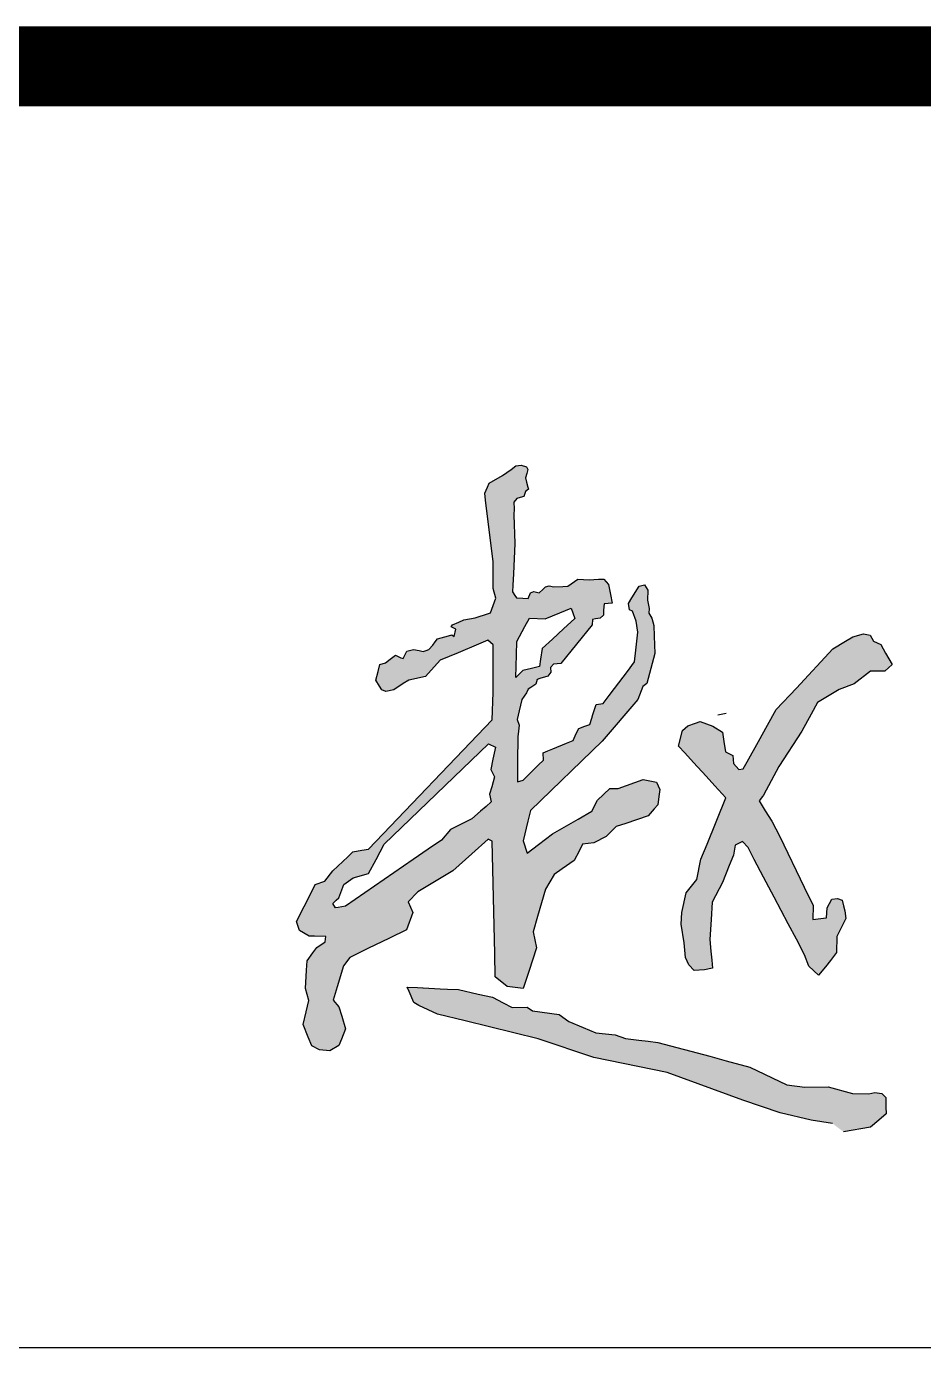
# Model space of a CAD drawing. Header units: inches. Extents: x -1293886 to -986005, y -15154 to 203628.
# Drawn here: x -1215054 to -1214494, y 134228 to 135053 of the extents above; entities that cross this region are included whole.
import ezdxf

# ---------------------------------------------------------------- set-up
doc = ezdxf.new("R2010")
doc.units = ezdxf.units.IN
doc.header["$LTSCALE"] = 100
doc.header["$MEASUREMENT"] = 0
doc.layers.get('0').update_dxf_attribs({"color": 252})
doc.layers.add('TK', color=142, linetype='Continuous')

# ---------------------------------------------------------------- blocks, each defined once
blk = doc.blocks.new('A$C05385F37')
at = {"layer": 'TK'}
for p, q in [((-8000, -26600), (-1000, -26600)), ((-1000, -26600), (-8000, -26600)), ((-8000, -26600), (-1000, -26600)), ((-8000, -26600), (-1000, -26600)), ((-8000, -26600), (-1000, -26600)), ((-8000, -26600), (-1000, -26600)), ((-8000, -27400), (-1000, -27400))]:
    blk.add_line(p, q, dxfattribs=at)
at = {"layer": 'TK', "const_width": 50}
for points in [[(-8000, -26600), (-1000, -26600)], [(-1000, -26600), (-8000, -26600)], [(-1000, -26600), (-7944, -26600)]]:
    blk.add_lwpolyline(points, dxfattribs=at)

msp = doc.modelspace()

# ---------------------------------------------------------------- hatches: boundary and pattern name
h = msp.add_hatch(color=1)
h.dxf.hatch_style = 1
h.paths.add_polyline_path([(-1214355.36, 134405.55), (-1214355.6, 134410.11), (-1214350.89, 134413.57), (-1214345.34, 134414.27), (-1214343.4, 134413.02), (-1214343.54, 134407.2), (-1214343.7, 134400.29), (-1214342.43, 134392.92), (-1214341.27, 134386.2), (-1214342.01, 134379.61), (-1214342.7, 134373.51), (-1214344.92, 134371.02), (-1214346.31, 134376.28), (-1214349.36, 134380.44), (-1214352.3, 134384.45), (-1214353.25, 134390.98), (-1214354.43, 134399.15)], flags=16)
h.paths.add_polyline_path([(-1214392.51, 134433.28), (-1214395.5, 134436.58), (-1214389.2, 134445.39), (-1214382.75, 134450.73), (-1214377.4, 134452.3), (-1214373.78, 134446.49), (-1214371.58, 134437.37), (-1214374.57, 134434.06), (-1214381.18, 134431.23), (-1214387.63, 134429.98)], flags=16)
h.paths.add_polyline_path([(-1214288.15, 134541.07), (-1214284.11, 134548.86), (-1214276.07, 134560.34), (-1214272.16, 134573.42), (-1214264.13, 134583.29), (-1214256.09, 134605.09), (-1214248.76, 134624.96), (-1214249.66, 134633.09), (-1214250.77, 134643.19), (-1214251.73, 134651.94), (-1214247.36, 134659.02), (-1214240.7, 134663.16), (-1214230.37, 134661.32), (-1214225.31, 134657.19), (-1214221.87, 134651.22), (-1214223.94, 134642.27), (-1214228.3, 134638.37), (-1214227.15, 134631.48), (-1214230.83, 134621.16), (-1214233.92, 134612.47), (-1214237.26, 134602.34), (-1214273.5, 134525.1), (-1214281.76, 134522.78), (-1214285.02, 134524.2), (-1214288.56, 134525.73), (-1214289.28, 134530.72), (-1214289.72, 134533.76), (-1214290.14, 134536.68)])
h.paths.add_polyline_path([(-1214369.44, 134470.37), (-1214368.64, 134468.12), (-1214366.92, 134463.25), (-1214365.58, 134459.45), (-1214360.03, 134450.78), (-1214360.43, 134445.22), (-1214358.18, 134440.72), (-1214357.2, 134438.76), (-1214352.08, 134438.6), (-1214349.58, 134438.52), (-1214348.51, 134441.12), (-1214349.04, 134443.5), (-1214349.8, 134446.93), (-1214351.82, 134450.25), (-1214354.69, 134459.98), (-1214353.63, 134466.91), (-1214352.97, 134471.19), (-1214350.96, 134475.43), (-1214349.5, 134478.53), (-1214353.36, 134482.36), (-1214364.82, 134481.02), (-1214371.2, 134480.28), (-1214377.46, 134479.56), (-1214379.77, 134474.34), (-1214373.94, 134473.95), (-1214371.22, 134473.76)], flags=16)
h.paths.add_polyline_path([(-1214404.18, 134591.21), (-1214401.68, 134589.34), (-1214394.53, 134591.51), (-1214387.38, 134589.12), (-1214384.78, 134583.93), (-1214386.51, 134575.7), (-1214388.18, 134567.79), (-1214391.5, 134563.14), (-1214391.28, 134557.51), (-1214391.11, 134553.19), (-1214391.02, 134550.76), (-1214380.01, 134564.87), (-1214372.86, 134566.17), (-1214368.09, 134567.69), (-1214362.24, 134576.35), (-1214353.36, 134583.49), (-1214349.24, 134597.57), (-1214343.39, 134607.75), (-1214334.51, 134612.51), (-1214326.92, 134610.78), (-1214321.72, 134606.01), (-1214324.11, 134598.65), (-1214327.14, 134590.42), (-1214330.15, 134582.27), (-1214344.26, 134564.44), (-1214366.19, 134541.87), (-1214365.23, 134539), (-1214313.66, 134554.66), (-1214309.26, 134552.56), (-1214306.97, 134548.55), (-1214304.76, 134544.68), (-1214309.65, 134540.34), (-1214314.77, 134535.79), (-1214384.23, 134490.75), (-1214382.12, 134488), (-1214376.82, 134487.36), (-1214373.01, 134486.9), (-1214370.26, 134494.35), (-1214363.27, 134495.19), (-1214354.77, 134496.22), (-1214349.37, 134496.88), (-1214345.9, 134494.56), (-1214341.12, 134491.36), (-1214336.37, 134490.32), (-1214332.73, 134489.53), (-1214329.38, 134493.92), (-1214327.4, 134496.52), (-1214325.15, 134498.58), (-1214317.67, 134505.41), (-1214309.69, 134508.95), (-1214305.15, 134510.96), (-1214300.79, 134511.07), (-1214298.46, 134507.68), (-1214299.52, 134499), (-1214300.05, 134494.7), (-1214300.51, 134490.9), (-1214312.17, 134487.71), (-1214317.24, 134486.33), (-1214320.16, 134482.32), (-1214321.27, 134480.78), (-1214324.47, 134476.38), (-1214328.84, 134475.51), (-1214333.54, 134471.99), (-1214332.84, 134463.78), (-1214327.67, 134442.66), (-1214322.5, 134439.84), (-1214318.54, 134437.68), (-1214311, 134436.56), (-1214302.39, 134436.25), (-1214294.91, 134438.74), (-1214286.51, 134441.54), (-1214280.66, 134443.5), (-1214279.3, 134447.69), (-1214279.3, 134455.71), (-1214279.3, 134460.99), (-1214276.32, 134463.74), (-1214266.45, 134463.51), (-1214257.74, 134463.31), (-1214253.37, 134463.51), (-1214249.93, 134460.53), (-1214243.96, 134459.38), (-1214241.44, 134464.2), (-1214239.9, 134467.14), (-1214231.57, 134468.33), (-1214228.36, 134465.35), (-1214230.88, 134460.76), (-1214232.97, 134456.96), (-1214234.5, 134454.18), (-1214231.8, 134451.81), (-1214229.43, 134450.91), (-1214223.41, 134460.93), (-1214193.62, 134497.83), (-1214193.27, 134502.46), (-1214195.41, 134505.49), (-1214196.06, 134506.42), (-1214200.58, 134504.25), (-1214263.14, 134474.18), (-1214270.32, 134475.55), (-1214271.03, 134479.83), (-1214273.35, 134481.97), (-1214273.53, 134486.42), (-1214271.39, 134492.13), (-1214269.54, 134497.05), (-1214264.97, 134501.93), (-1214252.2, 134515.14), (-1214206.1, 134539.39), (-1214202.46, 134541.31), (-1214200.76, 134555.54), (-1214205.01, 134562.8), (-1214208.33, 134568.46), (-1214212.27, 134591.74), (-1214211.06, 134595.53), (-1214209.21, 134601.36), (-1214214.68, 134604.83), (-1214219.51, 134604.83), (-1214221.41, 134608.28), (-1214214.94, 134614.74), (-1214213.98, 134623.14), (-1214209.78, 134634.98), (-1214200.99, 134637.08), (-1214195.45, 134632.31), (-1214190.33, 134627.9), (-1214195.64, 134592.97), (-1214193.73, 134583.42), (-1214191.44, 134571.97), (-1214189.72, 134564.33), (-1214187.82, 134555.92), (-1214179.4, 134556.88), (-1214171.56, 134563.95), (-1214146.25, 134581.76), (-1214137.84, 134581.04), (-1214134.23, 134577.19), (-1214133.27, 134567.83), (-1214132.87, 134563.91), (-1214142.65, 134559.66), (-1214143.85, 134551.5), (-1214178.45, 134534.23), (-1214191.67, 134534.67), (-1214197.75, 134534.88), (-1214205.04, 134531.11), (-1214247.02, 134503.51), (-1214248.06, 134497.04), (-1214244.3, 134497.82), (-1214181.14, 134526.4), (-1214175.45, 134524.72), (-1214171.44, 134521.49), (-1214171.05, 134517.61), (-1214169.88, 134512.17), (-1214170.79, 134507.26), (-1214212.63, 134445.66), (-1214211.12, 134443.45), (-1214209.44, 134440.98), (-1214131.96, 134417.28), (-1214108.56, 134410.12), (-1214095.88, 134409.34), (-1214083.13, 134408.56), (-1214062.51, 134400.95), (-1213997.65, 134389.55), (-1213990.96, 134388.37), (-1213986.85, 134384.75), (-1213984.5, 134382.68), (-1213976.44, 134385.15), (-1213969.9, 134387.15), (-1213964.04, 134384.95), (-1213959.83, 134380.75), (-1213952.38, 134373.73), (-1213952.13, 134368.2), (-1213951.99, 134365.02), (-1213957.16, 134360.15), (-1213964.97, 134356.63), (-1213974.28, 134360.15), (-1213981.77, 134362.99), (-1213999.28, 134369.61), (-1214012.02, 134369.71), (-1214024.35, 134373.23), (-1214033.76, 134375.92), (-1214045.99, 134379.41), (-1214053.53, 134381.56), (-1214062.44, 134384.11), (-1214099.34, 134390.33), (-1214124, 134398.38), (-1214183.9, 134414.47), (-1214228.69, 134429.31), (-1214236.99, 134424.03), (-1214257.88, 134399.89), (-1214264.7, 134392.01), (-1214271.06, 134384.65), (-1214277.49, 134377.22), (-1214283.33, 134370.48), (-1214289.08, 134372.98), (-1214294.54, 134375.35), (-1214295.88, 134380.52), (-1214297.36, 134386.26), (-1214298.86, 134392.05), (-1214300.33, 134397.72), (-1214300.91, 134402.91), (-1214296.88, 134406.17), (-1214289.84, 134406.93), (-1214289.33, 134401.9), (-1214288.73, 134395.87), (-1214288.16, 134390.15), (-1214281.79, 134391.09), (-1214274.49, 134394.86), (-1214272.98, 134402.15), (-1214266.44, 134408.44), (-1214255.18, 134419.25), (-1214246.3, 134434.09), (-1214248.07, 134440.88), (-1214251.84, 134442.14), (-1214257.73, 134444.1), (-1214263.16, 134441.13), (-1214272.22, 134436.18), (-1214288.28, 134423.55), (-1214302.92, 134421.38), (-1214312.28, 134419.99), (-1214319.93, 134420.98), (-1214324.56, 134421.59), (-1214327.23, 134421.93), (-1214327.25, 134415.84), (-1214327.29, 134405.16), (-1214328.04, 134359.31), (-1214328.78, 134351), (-1214333.79, 134347.82), (-1214338.07, 134344.28), (-1214347.6, 134342.93), (-1214356.03, 134363.87), (-1214358.49, 134377.54), (-1214362.95, 134391.83), (-1214367.26, 134400.58), (-1214376.63, 134397.51), (-1214386.63, 134391.98), (-1214423.54, 134367.23), (-1214431.32, 134365.77), (-1214442.49, 134363.68), (-1214448.6, 134362.53), (-1214448.1, 134371.12), (-1214448.58, 134383.51), (-1214443.72, 134391.77), (-1214433.75, 134392.02), (-1214429.14, 134392.13), (-1214427.67, 134386.67), (-1214422.81, 134384.97), (-1214416.24, 134390.8), (-1214370.04, 134418.99), (-1214371.01, 134422.39), (-1214377.09, 134420.93), (-1214402.62, 134411.94), (-1214410.41, 134413.89), (-1214414.78, 134418.5), (-1214417.04, 134420.88), (-1214417.21, 134425.31), (-1214414.3, 134428.47), (-1214413.23, 134443.79), (-1214409.02, 134446.19), (-1214404.51, 134449.95), (-1214400.46, 134455.5), (-1214398.05, 134464.81), (-1214379.77, 134474.34), (-1214389.34, 134473.83), (-1214401.7, 134473.17), (-1214404.15, 134473.04), (-1214409.6, 134467.71), (-1214421.07, 134456.49), (-1214429.32, 134454.65), (-1214441.32, 134443.47), (-1214462.37, 134430.42), (-1214465.53, 134428.46), (-1214468.24, 134434.41), (-1214472.52, 134443.82), (-1214467.17, 134448.53), (-1214465.12, 134450.33), (-1214454.91, 134453.86), (-1214349.9, 134527.37), (-1214459.95, 134486.47), (-1214465.83, 134489.28), (-1214467.94, 134494.45), (-1214466.77, 134499.15), (-1214462.77, 134502.43), (-1214457.3, 134506.94), (-1214441.63, 134514.41), (-1214399.33, 134531.55), (-1214398.16, 134535.31), (-1214404.03, 134534.84), (-1214407.28, 134534.58), (-1214410.69, 134541.99), (-1214415.46, 134552.38), (-1214414.41, 134568.92), (-1214413.72, 134579.68), (-1214413.24, 134587.11), (-1214412.08, 134591.21)])
h.paths.add_polyline_path([(-1214449.61, 134621.53), (-1214442.55, 134628.24), (-1214422.96, 134636.38), (-1214404.65, 134639.17), (-1214390.54, 134643.26), (-1214359.37, 134643.24), (-1214337.75, 134646.8), (-1214326.36, 134648.67), (-1214314.09, 134643.24), (-1214313.58, 134636.89), (-1214316.38, 134629.51), (-1214318.73, 134623.33), (-1214340.29, 134621.89), (-1214352.04, 134621.1), (-1214364.46, 134623.67), (-1214376.41, 134621.89), (-1214391.55, 134619.63), (-1214408.82, 134613.52), (-1214431.1, 134610.96), (-1214443.56, 134612.23), (-1214446.87, 134617.31)])
h.paths.add_polyline_path([(-1214351.23, 134728.49), (-1214348.08, 134733.79), (-1214348.03, 134733.79), (-1214332.11, 134734.93), (-1214318.17, 134711.86), (-1214317.59, 134697.78), (-1214317.38, 134692.94), (-1214319.05, 134691.03), (-1214320.08, 134686.05), (-1214322.13, 134678.43), (-1214327.56, 134674.32), (-1214333.72, 134665.38), (-1214349.72, 134654.38), (-1214363.8, 134650.13), (-1214390.54, 134643.26), (-1214396.77, 134644.27), (-1214398.22, 134648.04), (-1214393.73, 134648.77), (-1214386.46, 134649.94), (-1214377.92, 134656.45), (-1214372.74, 134660.4), (-1214361.53, 134664.42), (-1214354.85, 134670.07), (-1214347.02, 134679.06), (-1214340.81, 134686.19), (-1214339.77, 134698.92), (-1214341.51, 134703.12), (-1214348.18, 134708.63), (-1214352.77, 134712.42), (-1214355, 134718.63), (-1214353.98, 134723.85)])
h.paths.add_polyline_path([(-1214816.52, 134452.84), (-1214809.91, 134452.48), (-1214795.87, 134451.8), (-1214791.31, 134451.58), (-1214784.46, 134451.24), (-1214772.2, 134448.48), (-1214763.08, 134446.42), (-1214756.4, 134442.94), (-1214750.88, 134440.07), (-1214741.42, 134440.22), (-1214738.23, 134437.99), (-1214721.48, 134435.75), (-1214715.53, 134431.33), (-1214706.5, 134427.54), (-1214698.58, 134424.22), (-1214686.62, 134422.97), (-1214680.08, 134420.75), (-1214671.85, 134419.7), (-1214665.93, 134418.95), (-1214659.89, 134418.19), (-1214627.48, 134409.58), (-1214617.22, 134406.85), (-1214602.37, 134402.9), (-1214579.27, 134391.85), (-1214568.02, 134390.32), (-1214553.57, 134390.58), (-1214538.36, 134386.36), (-1214528.14, 134386.23), (-1214524.43, 134387), (-1214520.08, 134386.36), (-1214517.53, 134383.93), (-1214517.4, 134378.06), (-1214517.3, 134373.61), (-1214521.87, 134369.75), (-1214527, 134365.43), (-1214543.99, 134362.47), (-1214550.89, 134367.71), (-1214564.18, 134369.75), (-1214583.49, 134374.23), (-1214606.88, 134382.15), (-1214654.09, 134399.43), (-1214699.96, 134408.83), (-1214734.59, 134420.52), (-1214780.23, 134431.75), (-1214797.42, 134435.98), (-1214809.2, 134441.28), (-1214812.34, 134443.21), (-1214815.26, 134449.95)])
h.paths.add_polyline_path([(-1214636.3, 134617.67), (-1214633.39, 134618.72), (-1214625.54, 134615.83), (-1214619.55, 134611.98), (-1214618.69, 134606.2), (-1214617.73, 134599.7), (-1214613.13, 134597.43), (-1214612.7, 134592.51), (-1214609.28, 134588.67), (-1214606.5, 134589.09), (-1214604.14, 134593.37), (-1214597.05, 134606.26), (-1214591.43, 134616.46), (-1214586.05, 134626.23), (-1214573.33, 134639.56), (-1214550.55, 134664.05), (-1214542.61, 134668.81), (-1214538.12, 134671.5), (-1214531.37, 134673.43), (-1214527.27, 134672.64), (-1214525.29, 134668.81), (-1214520.66, 134666.83), (-1214517.62, 134661.41), (-1214513.58, 134654.2), (-1214518.02, 134650.17), (-1214527.01, 134650.04), (-1214537.19, 134642.11), (-1214546.58, 134638.68), (-1214560.13, 134630.6), (-1214564.05, 134623.15), (-1214569.98, 134612.61), (-1214584.37, 134590.46), (-1214593.86, 134572.72), (-1214594.52, 134571.88), (-1214596.64, 134569.17), (-1214592.77, 134562.94), (-1214588.68, 134556.35), (-1214583.79, 134546.86), (-1214568.49, 134515.22), (-1214562.92, 134503.71), (-1214563.04, 134495.03), (-1214556.46, 134495.9), (-1214554.57, 134496.15), (-1214554.1, 134502.28), (-1214551.12, 134507.74), (-1214547.65, 134508.12), (-1214544.85, 134507.18), (-1214543.92, 134503.46), (-1214543.15, 134500.35), (-1214542.43, 134495.63), (-1214545.23, 134490.17), (-1214548.17, 134484.44), (-1214548.31, 134474.35), (-1214551.95, 134469.45), (-1214555.17, 134465.53), (-1214559.45, 134460.33), (-1214565.68, 134465.81), (-1214568.2, 134472.95), (-1214573.38, 134482.75), (-1214578.4, 134492.23), (-1214587.27, 134509.01), (-1214593.82, 134521.4), (-1214599.65, 134532.42), (-1214603.49, 134540), (-1214607, 134543.64), (-1214611.62, 134541.4), (-1214612.6, 134535.24), (-1214615.26, 134528.66), (-1214619.5, 134518.18), (-1214625.9, 134505.85), (-1214626.6, 134495.07), (-1214627.44, 134482.61), (-1214626.74, 134475.33), (-1214626.2, 134469.64), (-1214625.71, 134464.57), (-1214630.81, 134463.58), (-1214637.25, 134463.16), (-1214640.47, 134466.65), (-1214642.57, 134471.27), (-1214643.41, 134480.37), (-1214645.23, 134492.13), (-1214644.81, 134499.41), (-1214642.15, 134511.59), (-1214635.57, 134519.98), (-1214633.05, 134532.72), (-1214628.99, 134541.96), (-1214617.33, 134571.08), (-1214624.25, 134578.58), (-1214629.68, 134584.48), (-1214637.62, 134593.1), (-1214643.07, 134599), (-1214647.02, 134603.3), (-1214644.59, 134613.13), (-1214641.24, 134615.9)])
h.paths.add_polyline_path([(-1214860.87, 134507.13), (-1214859.15, 134508.48), (-1214856.09, 134516.85), (-1214850.16, 134520.94), (-1214840.56, 134523.79), (-1214835.85, 134532.58), (-1214830.76, 134542.09), (-1214765.72, 134604.61), (-1214761.35, 134602.55), (-1214762.9, 134595.1), (-1214764.23, 134588.65), (-1214761.87, 134584.06), (-1214763.67, 134577.89), (-1214765.02, 134573.26), (-1214763.99, 134568.44), (-1214767.14, 134565.67), (-1214770.6, 134562.62), (-1214776.1, 134557.79), (-1214789.5, 134551.15), (-1214794.97, 134544.53), (-1214803.35, 134538.87), (-1214812.75, 134532.52), (-1214854.89, 134503.29), (-1214859.49, 134502.52), (-1214861.18, 134502.24), (-1214862.87, 134504.98)], flags=16)
h.paths.add_polyline_path([(-1214744.18, 134650.49), (-1214748.51, 134646.19), (-1214748.21, 134660.34), (-1214748.04, 134668.65), (-1214742.9, 134678.02), (-1214740.03, 134683.26), (-1214730.22, 134682.73), (-1214721.08, 134686.57), (-1214714.03, 134689.52), (-1214711.64, 134683.03), (-1214718.72, 134676.55), (-1214725.72, 134670.13), (-1214732.17, 134664.23), (-1214733.17, 134657.68), (-1214733.89, 134652.97), (-1214738.78, 134651.79)], flags=16)
h.paths.add_polyline_path([(-1214766.26, 134765.07), (-1214765.25, 134767.5), (-1214756.91, 134772.27), (-1214751.59, 134776.08), (-1214748.55, 134778.26), (-1214745.32, 134778.75), (-1214741.83, 134777.73), (-1214741.01, 134776.08), (-1214741.73, 134773.62), (-1214742.55, 134770.82), (-1214741.83, 134768.08), (-1214741.04, 134765.04), (-1214740.69, 134763.73), (-1214742.65, 134762.23), (-1214743.68, 134759.16), (-1214745.84, 134758.54), (-1214748.02, 134757.92), (-1214749.74, 134755.67), (-1214749.63, 134751.56), (-1214749.94, 134747.77), (-1214749.15, 134729.78), (-1214750.12, 134710.83), (-1214750.47, 134703.8), (-1214750.69, 134699.56), (-1214749.21, 134697.26), (-1214748.26, 134695.79), (-1214744.23, 134695.64), (-1214740.91, 134695.51), (-1214739.44, 134698.98), (-1214737.26, 134699.89), (-1214734.01, 134699.07), (-1214731.74, 134701.15), (-1214730, 134702.75), (-1214727.67, 134703.41), (-1214724.86, 134702.78), (-1214719.25, 134703.05), (-1214716.04, 134703.21), (-1214709.84, 134707.58), (-1214702.78, 134707.21), (-1214696.99, 134707.49), (-1214693.63, 134707.64), (-1214690.79, 134704.3), (-1214689.5, 134698.01), (-1214688.38, 134692.54), (-1214693.52, 134692.17), (-1214693.73, 134688.09), (-1214693.89, 134685.01), (-1214695.91, 134683.17), (-1214698.86, 134682.68), (-1214700.62, 134682.39), (-1214700.97, 134678.96), (-1214720.49, 134654.81), (-1214725, 134654.51), (-1214726.91, 134652.35), (-1214726.73, 134649.41), (-1214728.55, 134646.99), (-1214733.65, 134645.44), (-1214735.18, 134644.97), (-1214736.07, 134642.07), (-1214739.27, 134639.99), (-1214740.9, 134638.94), (-1214741.95, 134636.54), (-1214744.9, 134632.34), (-1214746.49, 134625.4), (-1214747.75, 134619.87), (-1214746.61, 134616.38), (-1214746.98, 134612.72), (-1214747.35, 134609.04), (-1214747.49, 134593.52), (-1214747.58, 134584.47), (-1214747.61, 134580.96), (-1214743.97, 134582.03), (-1214739.67, 134586.32), (-1214734.69, 134591.3), (-1214731.39, 134594.59), (-1214731.54, 134599.04), (-1214728.63, 134600.27), (-1214725.39, 134601.63), (-1214716.92, 134605.19), (-1214712.88, 134606.89), (-1214710.84, 134611.15), (-1214709.3, 134614.35), (-1214705.47, 134615.75), (-1214702.39, 134616.87), (-1214701.18, 134620.65), (-1214700.4, 134623.05), (-1214699.38, 134626.24), (-1214698.42, 134629.22), (-1214694.12, 134630), (-1214690.29, 134634.9), (-1214686.88, 134639.26), (-1214678.93, 134649.9), (-1214674.44, 134655.91), (-1214673.67, 134663.1), (-1214673.05, 134668.78), (-1214672.43, 134674.53), (-1214673.42, 134681.21), (-1214675.66, 134687.47), (-1214677.64, 134688.3), (-1214678.3, 134692.43), (-1214676.23, 134695.98), (-1214671.61, 134703.16), (-1214668.31, 134703.98), (-1214666.24, 134700.68), (-1214666.41, 134694.32), (-1214665.25, 134689.12), (-1214665.58, 134686.23), (-1214663.68, 134683.26), (-1214662.36, 134678.64), (-1214662.11, 134671.87), (-1214661.71, 134661.06), (-1214666.82, 134642.29), (-1214669.26, 134640.43), (-1214672.29, 134632.4), (-1214694.67, 134606.46), (-1214739.44, 134563.13), (-1214741.08, 134556.33), (-1214744.04, 134544.11), (-1214741.55, 134536.42), (-1214734.52, 134541.81), (-1214725.71, 134548.56), (-1214709.67, 134557.74), (-1214701.05, 134562.68), (-1214697.48, 134569.45), (-1214689.94, 134576.84), (-1214684.65, 134576.73), (-1214669.1, 134582.37), (-1214660.69, 134580.76), (-1214658.62, 134576.27), (-1214659.19, 134571.89), (-1214659.88, 134566.67), (-1214662.19, 134564.07), (-1214665.98, 134559.78), (-1214679.9, 134555.03), (-1214685.89, 134552.99), (-1214692.15, 134546.87), (-1214699.92, 134542.99), (-1214706.86, 134541.97), (-1214709.11, 134537.68), (-1214712.11, 134531.96), (-1214719.73, 134526.65), (-1214724.72, 134523.19), (-1214730.15, 134513.99), (-1214734.99, 134496.87), (-1214737.7, 134487.27), (-1214735.65, 134477.27), (-1214740.55, 134462.57), (-1214744.11, 134451.89), (-1214753.95, 134453.1), (-1214761.47, 134459.3), (-1214761.8, 134473.67), (-1214763.39, 134543.88), (-1214765.88, 134545.27), (-1214776.16, 134535.96), (-1214787.89, 134525.34), (-1214809.72, 134512.37), (-1214815.83, 134506.09), (-1214812.88, 134499.29), (-1214816.96, 134488.66), (-1214827.6, 134483.45), (-1214841.09, 134476.86), (-1214852.36, 134471.34), (-1214856.14, 134466.02), (-1214860.12, 134453), (-1214862.64, 134444.72), (-1214859.13, 134440.57), (-1214857.35, 134434.65), (-1214854.99, 134426.76), (-1214857.55, 134420.25), (-1214859.1, 134416.32), (-1214864.86, 134412.95), (-1214871.17, 134413.54), (-1214876.11, 134416.1), (-1214878.28, 134421.63), (-1214881.32, 134429.37), (-1214879.46, 134437.41), (-1214877.82, 134444.51), (-1214880.06, 134452.01), (-1214879.27, 134463.45), (-1214878.87, 134469.25), (-1214875.32, 134474.3), (-1214872.99, 134477.62), (-1214867.62, 134481.01), (-1214867.23, 134484.36), (-1214874.33, 134484.56), (-1214877.73, 134484.66), (-1214883.61, 134488.11), (-1214885.58, 134493.83), (-1214876.11, 134512.58), (-1214873.96, 134516.83), (-1214867.82, 134518.89), (-1214862.88, 134525.4), (-1214853.6, 134534.08), (-1214850.3, 134537.17), (-1214844.72, 134538.22), (-1214840.71, 134538.98), (-1214763.36, 134619.68), (-1214762.73, 134636.84), (-1214762.69, 134655.49), (-1214762.66, 134666.6), (-1214766.08, 134669.37), (-1214771.95, 134666.9), (-1214784.6, 134661.58), (-1214795.77, 134656.88), (-1214804.98, 134646.85), (-1214815.51, 134644.52), (-1214818.91, 134642.29), (-1214824.78, 134638.45), (-1214829.87, 134637.4), (-1214832.31, 134638.36), (-1214833.8, 134640.8), (-1214835.99, 134644.4), (-1214834.65, 134649.94), (-1214833.62, 134654.19), (-1214830.08, 134655.36), (-1214827.1, 134657.59), (-1214823.72, 134660.13), (-1214820.51, 134658.44), (-1214818.91, 134658.02), (-1214817.85, 134660.14), (-1214816.66, 134662.52), (-1214812.43, 134663.54), (-1214808.92, 134662.9), (-1214806.43, 134662.45), (-1214804.56, 134662.9), (-1214802.86, 134663.65), (-1214800.41, 134666.41), (-1214798.93, 134668.43), (-1214797.58, 134670.25), (-1214790.74, 134672.15), (-1214788.49, 134672.77), (-1214787.02, 134671.72), (-1214786.06, 134676.4), (-1214788.93, 134677.67), (-1214788.08, 134679.05), (-1214784.25, 134680.75), (-1214781.15, 134682.13), (-1214774.05, 134683.3), (-1214765.65, 134686.07), (-1214764.31, 134686.51), (-1214762.65, 134691.07), (-1214760.98, 134695.69), (-1214762.82, 134701.66), (-1214762.65, 134718.3), (-1214767.45, 134756.77), (-1214768, 134761.17)])
edge = h.paths.add_edge_path(flags=17)
edge.add_line((-1214809.91, 134452.48), (-1214806.72, 134452.33))

# ---------------------------------------------------------------- linework, layer by layer
at = {"color": 1}
for p, q in [((-1214765.25, 134767.5), (-1214756.91, 134772.27)), ((-1214756.91, 134772.27), (-1214751.59, 134776.08)), ((-1214751.59, 134776.08), (-1214748.55, 134778.26)), ((-1214748.55, 134778.26), (-1214745.32, 134778.75)), ((-1214745.32, 134778.75), (-1214741.83, 134777.73)), ((-1214741.73, 134773.62), (-1214742.55, 134770.82)), ((-1214741.83, 134777.73), (-1214741.01, 134776.08)), ((-1214741.01, 134776.08), (-1214741.73, 134773.62)), ((-1214768, 134761.17), (-1214766.26, 134765.07)), ((-1214766.26, 134765.07), (-1214765.25, 134767.5)), ((-1214742.55, 134770.82), (-1214741.83, 134768.08)), ((-1214741.83, 134768.08), (-1214741.04, 134765.04)), ((-1214741.04, 134765.04), (-1214740.69, 134763.73)), ((-1214767.45, 134756.77), (-1214768, 134761.17)), ((-1214762.65, 134718.3), (-1214767.45, 134756.77)), ((-1214748.02, 134757.92), (-1214749.74, 134755.67)), ((-1214749.74, 134755.67), (-1214749.63, 134751.56)), ((-1214745.84, 134758.54), (-1214748.02, 134757.92)), ((-1214743.68, 134759.16), (-1214745.84, 134758.54)), ((-1214742.65, 134762.23), (-1214743.68, 134759.16)), ((-1214740.69, 134763.73), (-1214742.65, 134762.23)), ((-1214749.63, 134751.56), (-1214749.94, 134747.77)), ((-1214749.94, 134747.77), (-1214749.15, 134729.78)), ((-1214749.15, 134729.78), (-1214750.12, 134710.83)), ((-1214762.82, 134701.66), (-1214762.65, 134718.3)), ((-1214750.12, 134710.83), (-1214750.47, 134703.8)), ((-1214716.04, 134703.21), (-1214709.84, 134707.58)), ((-1214709.84, 134707.58), (-1214702.78, 134707.21)), ((-1214702.78, 134707.21), (-1214696.99, 134707.49)), ((-1214696.99, 134707.49), (-1214693.63, 134707.64)), ((-1214693.63, 134707.64), (-1214690.79, 134704.3)), ((-1214760.98, 134695.69), (-1214762.82, 134701.66)), ((-1214750.47, 134703.8), (-1214750.69, 134699.56)), ((-1214750.69, 134699.56), (-1214749.21, 134697.26)), ((-1214740.91, 134695.51), (-1214739.44, 134698.98)), ((-1214739.44, 134698.98), (-1214737.26, 134699.89)), ((-1214737.26, 134699.89), (-1214734.01, 134699.07)), ((-1214734.01, 134699.07), (-1214731.74, 134701.15)), ((-1214731.74, 134701.15), (-1214730, 134702.75)), ((-1214730, 134702.75), (-1214727.67, 134703.41)), ((-1214727.67, 134703.41), (-1214724.86, 134702.78)), ((-1214724.86, 134702.78), (-1214719.25, 134703.05)), ((-1214719.25, 134703.05), (-1214716.04, 134703.21)), ((-1214690.79, 134704.3), (-1214689.5, 134698.01)), ((-1214689.5, 134698.01), (-1214688.38, 134692.54)), ((-1214676.23, 134695.98), (-1214671.61, 134703.16)), ((-1214671.61, 134703.16), (-1214668.31, 134703.98)), ((-1214668.31, 134703.98), (-1214666.24, 134700.68)), ((-1214666.24, 134700.68), (-1214666.41, 134694.32)), ((-1214764.31, 134686.51), (-1214762.65, 134691.07)), ((-1214762.65, 134691.07), (-1214760.98, 134695.69)), ((-1214749.21, 134697.26), (-1214748.26, 134695.79)), ((-1214748.26, 134695.79), (-1214744.23, 134695.64)), ((-1214744.23, 134695.64), (-1214740.91, 134695.51)), ((-1214721.08, 134686.57), (-1214714.03, 134689.52)), ((-1214714.03, 134689.52), (-1214711.64, 134683.03)), ((-1214693.52, 134692.17), (-1214693.73, 134688.09)), ((-1214688.38, 134692.54), (-1214693.52, 134692.17)), ((-1214678.3, 134692.43), (-1214676.23, 134695.98)), ((-1214677.64, 134688.3), (-1214678.3, 134692.43)), ((-1214666.41, 134694.32), (-1214665.25, 134689.12)), ((-1214784.25, 134680.75), (-1214781.15, 134682.13)), ((-1214781.15, 134682.13), (-1214774.05, 134683.3)), ((-1214774.05, 134683.3), (-1214765.65, 134686.07)), ((-1214765.65, 134686.07), (-1214764.31, 134686.51)), ((-1214742.9, 134678.02), (-1214740.03, 134683.26)), ((-1214740.03, 134683.26), (-1214730.22, 134682.73)), ((-1214730.22, 134682.73), (-1214721.08, 134686.57)), ((-1214711.64, 134683.03), (-1214718.72, 134676.55)), ((-1214700.62, 134682.39), (-1214700.97, 134678.96)), ((-1214698.86, 134682.68), (-1214700.62, 134682.39)), ((-1214695.91, 134683.17), (-1214698.86, 134682.68)), ((-1214693.89, 134685.01), (-1214695.91, 134683.17)), ((-1214693.73, 134688.09), (-1214693.89, 134685.01)), ((-1214675.66, 134687.47), (-1214677.64, 134688.3)), ((-1214673.42, 134681.21), (-1214675.66, 134687.47)), ((-1214665.25, 134689.12), (-1214665.58, 134686.23)), ((-1214665.58, 134686.23), (-1214663.68, 134683.26)), ((-1214663.68, 134683.26), (-1214662.36, 134678.64)), ((-1214788.93, 134677.67), (-1214788.08, 134679.05)), ((-1214786.06, 134676.4), (-1214788.93, 134677.67)), ((-1214788.08, 134679.05), (-1214784.25, 134680.75)), ((-1214787.02, 134671.72), (-1214786.06, 134676.4)), ((-1214748.04, 134668.65), (-1214742.9, 134678.02)), ((-1214718.72, 134676.55), (-1214725.72, 134670.13)), ((-1214700.97, 134678.96), (-1214720.49, 134654.81)), ((-1214672.43, 134674.53), (-1214673.42, 134681.21)), ((-1214673.05, 134668.78), (-1214672.43, 134674.53)), ((-1214662.36, 134678.64), (-1214662.11, 134671.87)), ((-1214538.12, 134671.5), (-1214531.37, 134673.43)), ((-1214531.37, 134673.43), (-1214527.27, 134672.64)), ((-1214802.86, 134663.65), (-1214800.41, 134666.41)), ((-1214800.41, 134666.41), (-1214798.93, 134668.43)), ((-1214798.93, 134668.43), (-1214797.58, 134670.25)), ((-1214797.58, 134670.25), (-1214790.74, 134672.15)), ((-1214790.74, 134672.15), (-1214788.49, 134672.77)), ((-1214788.49, 134672.77), (-1214787.02, 134671.72)), ((-1214787.02, 134671.72), (-1214787.02, 134671.72)), ((-1214771.95, 134666.9), (-1214784.6, 134661.58)), ((-1214766.08, 134669.37), (-1214771.95, 134666.9)), ((-1214762.66, 134666.6), (-1214766.08, 134669.37)), ((-1214762.69, 134655.49), (-1214762.66, 134666.6)), ((-1214748.21, 134660.34), (-1214748.04, 134668.65)), ((-1214725.72, 134670.13), (-1214732.17, 134664.23)), ((-1214673.67, 134663.1), (-1214673.05, 134668.78)), ((-1214662.11, 134671.87), (-1214661.71, 134661.06)), ((-1214550.55, 134664.05), (-1214542.61, 134668.81)), ((-1214542.61, 134668.81), (-1214538.12, 134671.5)), ((-1214527.27, 134672.64), (-1214525.29, 134668.81)), ((-1214525.29, 134668.81), (-1214520.66, 134666.83)), ((-1214520.66, 134666.83), (-1214517.62, 134661.41)), ((-1214830.08, 134655.36), (-1214827.1, 134657.59)), ((-1214827.1, 134657.59), (-1214823.72, 134660.13)), ((-1214823.72, 134660.13), (-1214820.51, 134658.44)), ((-1214820.51, 134658.44), (-1214818.91, 134658.02)), ((-1214818.91, 134658.02), (-1214817.85, 134660.14)), ((-1214817.85, 134660.14), (-1214816.66, 134662.52)), ((-1214816.66, 134662.52), (-1214812.43, 134663.54)), ((-1214812.43, 134663.54), (-1214808.92, 134662.9)), ((-1214808.92, 134662.9), (-1214806.43, 134662.45)), ((-1214806.43, 134662.45), (-1214804.56, 134662.9)), ((-1214795.77, 134656.88), (-1214804.98, 134646.85)), ((-1214804.56, 134662.9), (-1214802.86, 134663.65)), ((-1214802.86, 134663.65), (-1214802.86, 134663.65)), ((-1214784.6, 134661.58), (-1214795.77, 134656.88)), ((-1214748.51, 134646.19), (-1214748.21, 134660.34)), ((-1214733.17, 134657.68), (-1214733.89, 134652.97)), ((-1214732.17, 134664.23), (-1214733.17, 134657.68)), ((-1214674.44, 134655.91), (-1214673.67, 134663.1)), ((-1214661.71, 134661.06), (-1214666.82, 134642.29)), ((-1214573.33, 134639.56), (-1214550.55, 134664.05)), ((-1214517.62, 134661.41), (-1214513.58, 134654.2)), ((-1214835.99, 134644.4), (-1214834.65, 134649.94)), ((-1214834.65, 134649.94), (-1214833.62, 134654.19)), ((-1214833.62, 134654.19), (-1214830.08, 134655.36)), ((-1214762.73, 134636.84), (-1214762.69, 134655.49)), ((-1214744.18, 134650.49), (-1214748.51, 134646.19)), ((-1214738.78, 134651.79), (-1214744.18, 134650.49)), ((-1214733.89, 134652.97), (-1214738.78, 134651.79)), ((-1214726.73, 134649.41), (-1214728.55, 134646.99)), ((-1214725, 134654.51), (-1214726.91, 134652.35)), ((-1214726.91, 134652.35), (-1214726.73, 134649.41)), ((-1214720.49, 134654.81), (-1214725, 134654.51)), ((-1214686.88, 134639.26), (-1214678.93, 134649.9)), ((-1214678.93, 134649.9), (-1214674.44, 134655.91)), ((-1214527.01, 134650.04), (-1214537.19, 134642.11)), ((-1214518.02, 134650.17), (-1214527.01, 134650.04)), ((-1214513.58, 134654.2), (-1214518.02, 134650.17)), ((-1214833.8, 134640.8), (-1214835.99, 134644.4)), ((-1214832.31, 134638.36), (-1214833.8, 134640.8)), ((-1214818.91, 134642.29), (-1214824.78, 134638.45)), ((-1214815.51, 134644.52), (-1214818.91, 134642.29)), ((-1214804.98, 134646.85), (-1214815.51, 134644.52)), ((-1214736.07, 134642.07), (-1214739.27, 134639.99)), ((-1214735.18, 134644.97), (-1214736.07, 134642.07)), ((-1214733.65, 134645.44), (-1214735.18, 134644.97)), ((-1214728.55, 134646.99), (-1214733.65, 134645.44)), ((-1214669.26, 134640.43), (-1214672.29, 134632.4)), ((-1214666.82, 134642.29), (-1214669.26, 134640.43)), ((-1214537.19, 134642.11), (-1214546.58, 134638.68)), ((-1214829.87, 134637.4), (-1214832.31, 134638.36)), ((-1214824.78, 134638.45), (-1214829.87, 134637.4)), ((-1214763.36, 134619.68), (-1214762.73, 134636.84)), ((-1214744.9, 134632.34), (-1214746.49, 134625.4)), ((-1214741.95, 134636.54), (-1214744.9, 134632.34)), ((-1214740.9, 134638.94), (-1214741.95, 134636.54)), ((-1214739.27, 134639.99), (-1214740.9, 134638.94)), ((-1214672.29, 134632.4), (-1214694.67, 134606.46)), ((-1214694.12, 134630), (-1214690.29, 134634.9)), ((-1214690.29, 134634.9), (-1214686.88, 134639.26)), ((-1214586.05, 134626.23), (-1214573.33, 134639.56)), ((-1214546.58, 134638.68), (-1214560.13, 134630.6)), ((-1214746.49, 134625.4), (-1214747.75, 134619.87)), ((-1214700.4, 134623.05), (-1214699.38, 134626.24)), ((-1214699.38, 134626.24), (-1214698.42, 134629.22)), ((-1214698.42, 134629.22), (-1214694.12, 134630)), ((-1214617.28, 134623.67), (-1214622.38, 134622.68)), ((-1214591.43, 134616.46), (-1214586.05, 134626.23)), ((-1214560.13, 134630.6), (-1214564.05, 134623.15)), ((-1214840.71, 134538.98), (-1214763.36, 134619.68)), ((-1214747.75, 134619.87), (-1214746.61, 134616.38)), ((-1214746.61, 134616.38), (-1214746.98, 134612.72)), ((-1214709.3, 134614.35), (-1214705.47, 134615.75)), ((-1214705.47, 134615.75), (-1214702.39, 134616.87)), ((-1214702.39, 134616.87), (-1214701.18, 134620.65)), ((-1214701.18, 134620.65), (-1214700.4, 134623.05)), ((-1214644.59, 134613.13), (-1214641.24, 134615.9)), ((-1214641.24, 134615.9), (-1214636.3, 134617.67)), ((-1214636.3, 134617.67), (-1214633.39, 134618.72)), ((-1214633.39, 134618.72), (-1214625.54, 134615.83)), ((-1214633.39, 134618.72), (-1214633.39, 134618.72)), ((-1214625.54, 134615.83), (-1214619.55, 134611.98)), ((-1214597.05, 134606.26), (-1214591.43, 134616.46)), ((-1214564.05, 134623.15), (-1214569.98, 134612.61)), ((-1214747.35, 134609.04), (-1214747.49, 134593.52)), ((-1214746.98, 134612.72), (-1214747.35, 134609.04)), ((-1214712.88, 134606.89), (-1214710.84, 134611.15)), ((-1214710.84, 134611.15), (-1214709.3, 134614.35)), ((-1214647.02, 134603.3), (-1214644.59, 134613.13)), ((-1214619.55, 134611.98), (-1214618.69, 134606.2)), ((-1214569.98, 134612.61), (-1214584.37, 134590.46)), ((-1214830.76, 134542.09), (-1214765.72, 134604.61)), ((-1214765.72, 134604.61), (-1214761.35, 134602.55)), ((-1214761.35, 134602.55), (-1214762.9, 134595.1)), ((-1214694.67, 134606.46), (-1214739.44, 134563.13)), ((-1214731.54, 134599.04), (-1214728.63, 134600.27)), ((-1214731.39, 134594.59), (-1214731.54, 134599.04)), ((-1214728.63, 134600.27), (-1214725.39, 134601.63)), ((-1214725.39, 134601.63), (-1214716.92, 134605.19)), ((-1214716.92, 134605.19), (-1214712.88, 134606.89)), ((-1214643.07, 134599), (-1214647.02, 134603.3)), ((-1214637.62, 134593.1), (-1214643.07, 134599)), ((-1214618.69, 134606.2), (-1214617.73, 134599.7)), ((-1214617.73, 134599.7), (-1214613.13, 134597.43)), ((-1214604.14, 134593.37), (-1214597.05, 134606.26)), ((-1214762.9, 134595.1), (-1214764.23, 134588.65)), ((-1214747.49, 134593.52), (-1214747.58, 134584.47)), ((-1214739.67, 134586.32), (-1214734.69, 134591.3)), ((-1214734.69, 134591.3), (-1214731.39, 134594.59)), ((-1214629.68, 134584.48), (-1214637.62, 134593.1)), ((-1214613.13, 134597.43), (-1214612.7, 134592.51)), ((-1214612.7, 134592.51), (-1214609.28, 134588.67)), ((-1214606.5, 134589.09), (-1214604.14, 134593.37)), ((-1214764.23, 134588.65), (-1214761.87, 134584.06)), ((-1214761.87, 134584.06), (-1214763.67, 134577.89)), ((-1214747.58, 134584.47), (-1214747.61, 134580.96)), ((-1214743.97, 134582.03), (-1214739.67, 134586.32)), ((-1214684.65, 134576.73), (-1214669.1, 134582.37)), ((-1214669.1, 134582.37), (-1214660.69, 134580.76)), ((-1214624.25, 134578.58), (-1214629.68, 134584.48)), ((-1214609.28, 134588.67), (-1214606.5, 134589.09)), ((-1214584.37, 134590.46), (-1214593.86, 134572.72)), ((-1214763.67, 134577.89), (-1214765.02, 134573.26)), ((-1214747.61, 134580.96), (-1214743.97, 134582.03)), ((-1214697.48, 134569.45), (-1214689.94, 134576.84)), ((-1214689.94, 134576.84), (-1214684.65, 134576.73)), ((-1214660.69, 134580.76), (-1214658.62, 134576.27)), ((-1214658.62, 134576.27), (-1214659.19, 134571.89)), ((-1214617.33, 134571.08), (-1214624.25, 134578.58)), ((-1214763.99, 134568.44), (-1214767.14, 134565.67)), ((-1214765.02, 134573.26), (-1214763.99, 134568.44)), ((-1214701.05, 134562.68), (-1214697.48, 134569.45)), ((-1214697.48, 134569.45), (-1214697.48, 134569.45)), ((-1214659.88, 134566.67), (-1214662.19, 134564.07)), ((-1214659.19, 134571.89), (-1214659.88, 134566.67)), ((-1214628.99, 134541.96), (-1214617.33, 134571.08)), ((-1214594.52, 134571.88), (-1214596.64, 134569.17)), ((-1214596.64, 134569.17), (-1214592.77, 134562.94)), ((-1214593.86, 134572.72), (-1214594.52, 134571.88)), ((-1214776.1, 134557.79), (-1214789.5, 134551.15)), ((-1214770.6, 134562.62), (-1214776.1, 134557.79)), ((-1214767.14, 134565.67), (-1214770.6, 134562.62)), ((-1214739.44, 134563.13), (-1214741.08, 134556.33)), ((-1214725.71, 134548.56), (-1214709.67, 134557.74)), ((-1214709.67, 134557.74), (-1214701.05, 134562.68)), ((-1214665.98, 134559.78), (-1214679.9, 134555.03)), ((-1214662.19, 134564.07), (-1214665.98, 134559.78)), ((-1214592.77, 134562.94), (-1214588.68, 134556.35)), ((-1214789.5, 134551.15), (-1214794.97, 134544.53)), ((-1214741.08, 134556.33), (-1214744.04, 134544.11)), ((-1214685.89, 134552.99), (-1214692.15, 134546.87)), ((-1214679.9, 134555.03), (-1214685.89, 134552.99)), ((-1214588.68, 134556.35), (-1214583.79, 134546.86)), ((-1214835.85, 134532.58), (-1214830.76, 134542.09)), ((-1214794.97, 134544.53), (-1214803.35, 134538.87)), ((-1214765.88, 134545.27), (-1214776.16, 134535.96)), ((-1214763.39, 134543.88), (-1214765.88, 134545.27)), ((-1214761.8, 134473.67), (-1214763.39, 134543.88)), ((-1214744.04, 134544.11), (-1214741.55, 134536.42)), ((-1214741.55, 134536.42), (-1214734.52, 134541.81)), ((-1214734.52, 134541.81), (-1214725.71, 134548.56)), ((-1214706.86, 134541.97), (-1214709.11, 134537.68)), ((-1214699.92, 134542.99), (-1214706.86, 134541.97)), ((-1214692.15, 134546.87), (-1214699.92, 134542.99)), ((-1214633.05, 134532.72), (-1214628.99, 134541.96)), ((-1214611.62, 134541.4), (-1214612.6, 134535.24)), ((-1214607, 134543.64), (-1214611.62, 134541.4)), ((-1214603.49, 134540), (-1214607, 134543.64)), ((-1214583.79, 134546.86), (-1214568.49, 134515.22)), ((-1214862.88, 134525.4), (-1214853.6, 134534.08)), ((-1214853.6, 134534.08), (-1214850.3, 134537.17)), ((-1214850.3, 134537.17), (-1214844.72, 134538.22)), ((-1214844.72, 134538.22), (-1214840.71, 134538.98)), ((-1214803.35, 134538.87), (-1214812.75, 134532.52)), ((-1214776.16, 134535.96), (-1214787.89, 134525.34)), ((-1214709.11, 134537.68), (-1214712.11, 134531.96)), ((-1214612.6, 134535.24), (-1214615.26, 134528.66)), ((-1214599.65, 134532.42), (-1214603.49, 134540)), ((-1214867.82, 134518.89), (-1214862.88, 134525.4)), ((-1214812.75, 134532.52), (-1214854.89, 134503.29)), ((-1214840.56, 134523.79), (-1214835.85, 134532.58)), ((-1214787.89, 134525.34), (-1214809.72, 134512.37)), ((-1214719.73, 134526.65), (-1214724.72, 134523.19)), ((-1214712.11, 134531.96), (-1214719.73, 134526.65)), ((-1214635.57, 134519.98), (-1214633.05, 134532.72)), ((-1214615.26, 134528.66), (-1214619.5, 134518.18)), ((-1214593.82, 134521.4), (-1214599.65, 134532.42)), ((-1214876.11, 134512.58), (-1214873.96, 134516.83)), ((-1214873.96, 134516.83), (-1214867.82, 134518.89)), ((-1214859.15, 134508.48), (-1214856.09, 134516.85)), ((-1214856.09, 134516.85), (-1214850.16, 134520.94)), ((-1214850.16, 134520.94), (-1214840.56, 134523.79)), ((-1214724.72, 134523.19), (-1214730.15, 134513.99)), ((-1214642.15, 134511.59), (-1214635.57, 134519.98)), ((-1214619.5, 134518.18), (-1214625.9, 134505.85)), ((-1214587.27, 134509.01), (-1214593.82, 134521.4)), ((-1214885.58, 134493.83), (-1214876.11, 134512.58)), ((-1214860.87, 134507.13), (-1214859.15, 134508.48)), ((-1214809.72, 134512.37), (-1214815.83, 134506.09)), ((-1214730.15, 134513.99), (-1214734.99, 134496.87)), ((-1214644.81, 134499.41), (-1214642.15, 134511.59)), ((-1214578.4, 134492.23), (-1214587.27, 134509.01)), ((-1214568.49, 134515.22), (-1214562.92, 134503.71)), ((-1214551.12, 134507.74), (-1214547.65, 134508.12)), ((-1214547.65, 134508.12), (-1214544.85, 134507.18)), ((-1214862.87, 134504.98), (-1214860.87, 134507.13)), ((-1214861.18, 134502.24), (-1214862.87, 134504.98)), ((-1214859.49, 134502.52), (-1214861.18, 134502.24)), ((-1214861.18, 134502.24), (-1214861.18, 134502.24)), ((-1214854.89, 134503.29), (-1214859.49, 134502.52)), ((-1214815.83, 134506.09), (-1214812.88, 134499.29)), ((-1214625.9, 134505.85), (-1214626.6, 134495.07)), ((-1214562.92, 134503.71), (-1214563.04, 134495.03)), ((-1214554.57, 134496.15), (-1214554.1, 134502.28)), ((-1214554.1, 134502.28), (-1214551.12, 134507.74)), ((-1214544.85, 134507.18), (-1214543.92, 134503.46)), ((-1214543.92, 134503.46), (-1214543.15, 134500.35)), ((-1214543.15, 134500.35), (-1214542.43, 134495.63)), ((-1214883.61, 134488.11), (-1214885.58, 134493.83)), ((-1214812.88, 134499.29), (-1214816.96, 134488.66)), ((-1214734.99, 134496.87), (-1214737.7, 134487.27)), ((-1214645.23, 134492.13), (-1214644.81, 134499.41)), ((-1214643.41, 134480.37), (-1214645.23, 134492.13)), ((-1214626.6, 134495.07), (-1214627.44, 134482.61)), ((-1214573.38, 134482.75), (-1214578.4, 134492.23)), ((-1214563.04, 134495.03), (-1214556.46, 134495.9)), ((-1214556.46, 134495.9), (-1214554.57, 134496.15)), ((-1214542.43, 134495.63), (-1214545.23, 134490.17)), ((-1214877.73, 134484.66), (-1214883.61, 134488.11)), ((-1214874.33, 134484.56), (-1214877.73, 134484.66)), ((-1214867.23, 134484.36), (-1214874.33, 134484.56)), ((-1214867.62, 134481.01), (-1214867.23, 134484.36)), ((-1214867.23, 134484.36), (-1214867.23, 134484.36)), ((-1214827.6, 134483.45), (-1214841.09, 134476.86)), ((-1214816.96, 134488.66), (-1214827.6, 134483.45)), ((-1214737.7, 134487.27), (-1214735.65, 134477.27)), ((-1214548.17, 134484.44), (-1214548.31, 134474.35)), ((-1214545.23, 134490.17), (-1214548.17, 134484.44)), ((-1214875.32, 134474.3), (-1214872.99, 134477.62)), ((-1214872.99, 134477.62), (-1214867.62, 134481.01)), ((-1214841.09, 134476.86), (-1214852.36, 134471.34)), ((-1214735.65, 134477.27), (-1214740.55, 134462.57)), ((-1214642.57, 134471.27), (-1214643.41, 134480.37)), ((-1214627.44, 134482.61), (-1214626.74, 134475.33)), ((-1214626.74, 134475.33), (-1214626.2, 134469.64)), ((-1214568.2, 134472.95), (-1214573.38, 134482.75)), ((-1214879.27, 134463.45), (-1214878.87, 134469.25)), ((-1214878.87, 134469.25), (-1214875.32, 134474.3)), ((-1214852.36, 134471.34), (-1214856.14, 134466.02)), ((-1214761.47, 134459.3), (-1214761.8, 134473.67)), ((-1214640.47, 134466.65), (-1214642.57, 134471.27)), ((-1214626.2, 134469.64), (-1214625.71, 134464.57)), ((-1214565.68, 134465.81), (-1214568.2, 134472.95)), ((-1214551.95, 134469.45), (-1214555.17, 134465.53)), ((-1214548.31, 134474.35), (-1214551.95, 134469.45)), ((-1214880.06, 134452.01), (-1214879.27, 134463.45)), ((-1214856.14, 134466.02), (-1214860.12, 134453)), ((-1214753.95, 134453.1), (-1214761.47, 134459.3)), ((-1214740.55, 134462.57), (-1214744.11, 134451.89)), ((-1214637.25, 134463.16), (-1214640.47, 134466.65)), ((-1214630.81, 134463.58), (-1214637.25, 134463.16)), ((-1214625.71, 134464.57), (-1214630.81, 134463.58)), ((-1214559.45, 134460.33), (-1214565.68, 134465.81)), ((-1214555.17, 134465.53), (-1214559.45, 134460.33)), ((-1214877.82, 134444.51), (-1214880.06, 134452.01)), ((-1214860.12, 134453), (-1214862.64, 134444.72)), ((-1214815.26, 134449.95), (-1214816.52, 134452.84)), ((-1214816.52, 134452.84), (-1214809.91, 134452.48)), ((-1214809.91, 134452.48), (-1214795.87, 134451.8)), ((-1214809.91, 134452.48), (-1214806.72, 134452.33)), ((-1214795.87, 134451.8), (-1214791.31, 134451.58)), ((-1214791.31, 134451.58), (-1214784.46, 134451.24)), ((-1214784.46, 134451.24), (-1214772.2, 134448.48)), ((-1214744.11, 134451.89), (-1214753.95, 134453.1)), ((-1214879.46, 134437.41), (-1214877.82, 134444.51)), ((-1214862.64, 134444.72), (-1214859.13, 134440.57)), ((-1214812.34, 134443.21), (-1214815.26, 134449.95)), ((-1214809.2, 134441.28), (-1214812.34, 134443.21)), ((-1214772.2, 134448.48), (-1214763.08, 134446.42)), ((-1214763.08, 134446.42), (-1214756.4, 134442.94)), ((-1214756.4, 134442.94), (-1214750.88, 134440.07)), ((-1214881.32, 134429.37), (-1214879.46, 134437.41)), ((-1214859.13, 134440.57), (-1214857.35, 134434.65)), ((-1214857.35, 134434.65), (-1214854.99, 134426.76)), ((-1214797.42, 134435.98), (-1214809.2, 134441.28)), ((-1214780.23, 134431.75), (-1214797.42, 134435.98)), ((-1214750.88, 134440.07), (-1214741.42, 134440.22)), ((-1214741.42, 134440.22), (-1214738.23, 134437.99)), ((-1214738.23, 134437.99), (-1214721.48, 134435.75)), ((-1214721.48, 134435.75), (-1214715.53, 134431.33)), ((-1214878.28, 134421.63), (-1214881.32, 134429.37)), ((-1214854.99, 134426.76), (-1214857.55, 134420.25)), ((-1214734.59, 134420.52), (-1214780.23, 134431.75)), ((-1214715.53, 134431.33), (-1214706.5, 134427.54)), ((-1214706.5, 134427.54), (-1214698.58, 134424.22)), ((-1214876.11, 134416.1), (-1214878.28, 134421.63)), ((-1214857.55, 134420.25), (-1214859.1, 134416.32)), ((-1214699.96, 134408.83), (-1214734.59, 134420.52)), ((-1214698.58, 134424.22), (-1214686.62, 134422.97)), ((-1214686.62, 134422.97), (-1214680.08, 134420.75)), ((-1214680.08, 134420.75), (-1214671.85, 134419.7)), ((-1214671.85, 134419.7), (-1214665.93, 134418.95)), ((-1214665.93, 134418.95), (-1214659.89, 134418.19)), ((-1214659.89, 134418.19), (-1214627.48, 134409.58)), ((-1214871.17, 134413.54), (-1214876.11, 134416.1)), ((-1214864.86, 134412.95), (-1214871.17, 134413.54)), ((-1214859.1, 134416.32), (-1214864.86, 134412.95)), ((-1214627.48, 134409.58), (-1214617.22, 134406.85)), ((-1214654.09, 134399.43), (-1214699.96, 134408.83)), ((-1214617.22, 134406.85), (-1214602.37, 134402.9)), ((-1214602.37, 134402.9), (-1214579.27, 134391.85)), ((-1214606.88, 134382.15), (-1214654.09, 134399.43)), ((-1214579.27, 134391.85), (-1214568.02, 134390.32)), ((-1214568.02, 134390.32), (-1214553.57, 134390.58)), ((-1214553.57, 134390.58), (-1214538.36, 134386.36)), ((-1214538.36, 134386.36), (-1214528.14, 134386.23)), ((-1214528.14, 134386.23), (-1214524.43, 134387)), ((-1214524.43, 134387), (-1214520.08, 134386.36)), ((-1214520.08, 134386.36), (-1214517.53, 134383.93)), ((-1214583.49, 134374.23), (-1214606.88, 134382.15)), ((-1214517.53, 134383.93), (-1214517.4, 134378.06)), ((-1214517.4, 134378.06), (-1214517.3, 134373.61)), ((-1214564.18, 134369.75), (-1214583.49, 134374.23)), ((-1214550.89, 134367.71), (-1214564.18, 134369.75)), ((-1214521.87, 134369.75), (-1214527, 134365.43)), ((-1214517.3, 134373.61), (-1214521.87, 134369.75)), ((-1214527, 134365.43), (-1214543.99, 134362.47))]:
    msp.add_line(p, q, dxfattribs=at)

# ---------------------------------------------------------------- block references
at = {"color": 4}
msp.add_blockref('A$C05385F37', (-1212233.8, 161627.7), dxfattribs=at)

doc.saveas('drawing.dxf')
